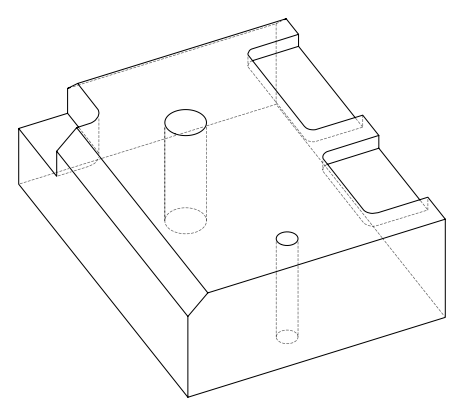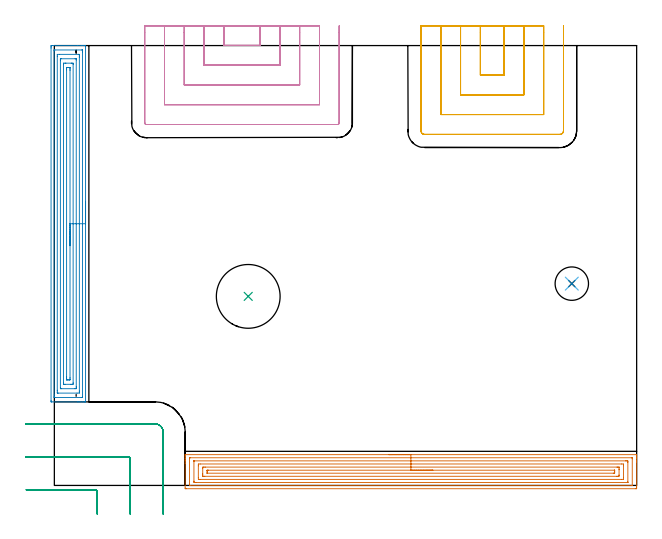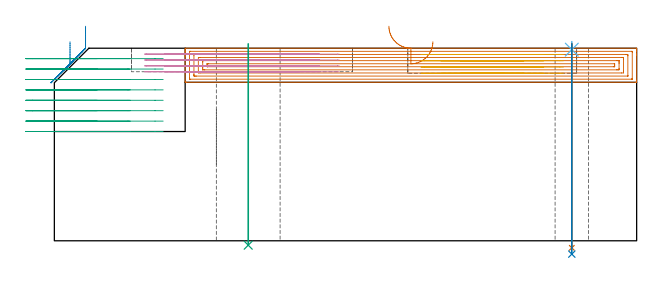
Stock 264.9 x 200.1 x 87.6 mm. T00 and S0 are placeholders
(PLAN: 9 operations, 6 tool changes, 36.8 min)
(1 AREA_MILL | FG_CHAMFER_SURFACE | UGT0205_001 | 10.12 min | 25552 mm3)
(2 AREA_MILL_1 | FG_CHAMFER_SURFACE_1 | UGT0205_001 | 8.05 min | 20881 mm3)
(3 MILL_CORNER_NOTCH_RECTANGULAR | CORNER_NOTCH_RECTANGULAR | UGT0201_094 | Follow Part, ap 5, ae 75% | 4.05 min | 82385 mm3)
(4 MILL_SLOT | SLOT_PARTIAL_RECTANGULAR | NXT0201_011 | Follow Part, ap 3, ae 75% | 7.87 min | 44854 mm3)
(5 MILL_SLOT_1 | SLOT_PARTIAL_RECTANGULAR_1 | NXT0201_011 | Follow Part, ap 3, ae 75% | 5.52 min | 40351 mm3)
(6 SPOT_DRILL | STEP1HOLE | NXT0321_9005460120000 | 0.03 min | 0 mm3)
(7 DRILL_THROUGH_HOLE_INTO_CENTER | STEP1HOLE | NXT0301_065 | 0.37 min | 6062 mm3)
(8 DRILL_TO_ENLARGE_THROUGH_HOLE | STEP1HOLE | UGT0301_282 | 0.38 min | 9816 mm3)
(9 INDEXABLE_INSERT_DRILL_THROUGH_HOLE_FROM_SOLID | STEP1HOLE_1 | NXT0302_029 | 0.37 min | 57827 mm3)
(TOOL UGT0205_001 | Chamfer Mill 20 x 3 x 45 deg. | D20 FL50 Z2)
(TOOL UGT0201_094 | End mill 20 mm | D20 FL38 Z4)
(TOOL NXT0201_011 | ENDMILL 12mm [2P460-1200-NA 1630] | D12 FL38 Z6)
(TOOL NXT0321_9005460120000 | NC Spot Drill, 142deg, 12mm, Carbide, Uncoated | D12 PA142 FL30 Z2)
(TOOL NXT0301_065 | Carbide Drill 9.4mm [860.1-0940-075A1-MM 2214] | D9.4 PA140 FL98 Z2)
(TOOL UGT0301_282 | Twist Drill 15.2 mm | D15.2 PA118 FL120 Z2)
(TOOL NXT0302_029 | Index. Insert Drill 29mm [880-D2900L32-05] | D29 PA176 FL145 Z2)
(OP 1 AREA_MILL)
G17 G21 G94 G90
T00 M6
G54
G17 G0 G90 X152.2 Y14. S1061 M3
G43 Z97.6 H0
G94 G1 X152.238 Z96.728 F250.
X152.352 Z95.863
X152.541 Z95.012
X152.803 Z94.18
X153.137 Z93.374
X153.54 Z92.6
X154.008 Z91.864
X154.54 Z91.172
X155.129 Z90.529
X155.772 Z89.939
X156.464 Z89.408
X157.2 Z88.94
X157.974 Z88.537
X158.78 Z88.203
X159.612 Z87.941
X160.463 Z87.752
X161.328 Z87.638
X162.2 Z87.6
X264.75
X264.89 Y13.997 Z87.588
X264.893 Y13.948 Z87.539
X264.9 Y13.591 Z87.191
Y13.098 Z86.697
Y12.499 Z86.094
Y11.306 Z84.903
Y10.713 Z84.307
Y-0.595 Z73.002
X264.899 Y-0.891 Z72.706
X264.896 Y-1.484 Z72.113
X264.893 Y-1.492 Z72.106
X264.304 Y-1.5 Z72.1
X60.096
X59.809 Y-1.497 Z72.102
X59.51 Y-1.492 Z72.106
X59.5 Y-1.188 Z72.409
Y10.117 Z83.712
Y10.713 Z84.307
Y11.306 Z84.903
Y11.606 Z85.202
Y12.199 Z85.795
Y12.499 Z86.094
Y13.079 Z86.678
Y13.592 Z87.191
X59.507 Y13.948 Z87.539
X59.51 Y13.997 Z87.588
X59.65 Y14. Z87.6
X162.2
Y12.586 Z86.186
X262.608 Y12.585 Z86.185
X262.781 Y12.582 Z86.182
X262.889 Y12.579 Z86.179
X262.893 Y12.552 Z86.152
X262.896 Y12.499 Z86.099
X262.9 Y12.12 Z85.72
Y0.001 Z73.601
X262.898 Y-0.046 Z73.554
X262.895 Y-0.069 Z73.531
X262.892 Y-0.076 Z73.524
X262.867 Y-0.079 Z73.521
X262.695 Y-0.084 Z73.516
X262.608 Y-0.086 Z73.514
X262.521
X61.792 Y-0.085 Z73.515
X61.618 Y-0.082 Z73.518
X61.511 Y-0.079 Z73.521
X61.507 Y-0.052 Z73.548
X61.504 Y0.001 Z73.601
X61.5 Y0.38 Z73.98
Y12.499 Z86.099
X61.502 Y12.546 Z86.146
X61.505 Y12.569 Z86.169
X61.508 Y12.576 Z86.176
X61.533 Y12.579 Z86.179
X61.705 Y12.584 Z86.184
X61.792 Y12.585 Z86.185
X61.879 Y12.586 Z86.186
X162.2
Y11.171 Z84.771
X259.846
X260.281 Y11.17 Z84.77
X260.737 Y11.166 Z84.766
X260.88 Y11.164 Z84.764
X260.892 Y10.876 Z84.476
X260.897 Y10.713 Z84.313
X260.899 Y10.551 Z84.151
Y1.624 Z75.224
X260.896 Y1.461 Z75.061
X260.89 Y1.354 Z74.954
X260.886 Y1.334 Z74.934
X260.879 Y1.332 Z74.932
X260.852 Y1.33 Z74.93
X260.737 Y1.329 Z74.929
X64.554
X64.119 Y1.33 Z74.93
X63.662 Y1.333 Z74.933
X63.52 Y1.335 Z74.935
X63.508 Y1.624 Z75.224
X63.503 Y1.787 Z75.387
X63.501 Y1.949 Z75.549
X63.5 Y10.875 Z84.475
X63.504 Y11.038 Z84.638
X63.51 Y11.146 Z84.746
X63.514 Y11.166 Z84.766
X63.521 Y11.167 Z84.767
X63.548 Y11.17 Z84.77
X63.662 Y11.171 Z84.771
X162.2
Y9.757 Z83.357
X258.126
X258.882 Y9.75 Z83.35
X258.9 Y8.982 Z82.582
Y3.572 Z77.172
X258.884 Y2.75 Z76.35
X258.062 Y2.743 Z76.343
X66.274
X65.518 Y2.75 Z76.35
X65.5 Y3.518 Z77.118
Y8.928 Z82.528
X65.516 Y9.75 Z83.35
X66.338 Y9.757 Z83.357
X162.2
Y8.343 Z81.943
X255.972
X256.279 Y8.342 Z81.942
X256.868 Y8.338 Z81.938
X256.882 Y8.337 Z81.937
X256.893 Y8.313 Z81.913
X256.897 Y8.035 Z81.635
X256.9 Y7.414 Z81.014
Y7.143 Z80.743
X256.898 Y4.737 Z78.337
X256.892 Y4.465 Z78.065
X256.884 Y4.164 Z77.764
X256.583 Y4.16 Z77.76
X256.279 Y4.158 Z77.758
X255.694 Y4.157 Z77.757
X68.428
X68.121 Y4.158 Z77.758
X67.532 Y4.161 Z77.761
X67.518 Y4.163 Z77.763
X67.507 Y4.187 Z77.787
X67.503 Y4.465 Z78.065
X67.5 Y5.086 Z78.686
Y5.357 Z78.957
X67.502 Y7.763 Z81.363
X67.508 Y8.035 Z81.635
X67.516 Y8.336 Z81.936
X67.817 Y8.34 Z81.94
X68.121 Y8.342 Z81.942
X68.706 Y8.343 Z81.943
X162.2
Y6.929 Z80.529
X254.709
X254.847 Y6.927 Z80.527
X254.88 Y6.925 Z80.525
X254.889 Y6.922 Z80.522
X254.893 Y6.914 Z80.514
X254.897 Y6.884 Z80.484
X254.899 Y6.738 Z80.338
X254.9 Y6.25 Z79.85
X254.899 Y5.845 Z79.445
X254.897 Y5.71 Z79.31
X254.891 Y5.602 Z79.202
X254.888 Y5.577 Z79.177
X254.875 Y5.575 Z79.175
X254.834 Y5.574 Z79.174
X254.495 Y5.571 Z79.171
X254.282
X69.691
X69.553 Y5.573 Z79.173
X69.52 Y5.575 Z79.175
X69.511 Y5.578 Z79.178
X69.507 Y5.586 Z79.186
X69.503 Y5.616 Z79.216
X69.5 Y5.762 Z79.362
Y6.25 Z79.85
Y6.655 Z80.255
X69.503 Y6.79 Z80.39
X69.509 Y6.897 Z80.497
X69.512 Y6.923 Z80.523
X69.525 Y6.924 Z80.524
X69.566 Y6.926 Z80.526
X69.905 Y6.928 Z80.528
X70.118 Y6.929 Z80.529
X162.2
X163.072 Z80.567
X163.936 Z80.681
X164.788 Z80.87
X165.62 Z81.132
X166.426 Z81.466
X167.2 Z81.869
X167.936 Z82.337
X168.628 Z82.868
X169.271 Z83.458
X169.86 Z84.101
X170.391 Z84.793
X170.86 Z85.529
X171.263 Z86.303
X171.597 Z87.109
X171.859 Z87.941
X172.048 Z88.792
X172.162 Z89.657
X172.2 Z90.529
G0 Z97.6
M5
M2
(OP 2 AREA_MILL_1)
G17 G21 G94 G90
T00 M6
G54
G17 G0 G90 X14.2 Y129.05 S1061 M3
G43 Z97.6 H0
G94 G1 Y129.012 Z96.728 F250.
Y128.898 Z95.863
Y128.709 Z95.012
Y128.447 Z94.18
Y128.113 Z93.374
Y127.71 Z92.6
Y127.242 Z91.864
Y126.71 Z91.172
Y126.121 Z90.529
Y125.478 Z89.939
Y124.786 Z89.408
Y124.05 Z88.94
Y123.276 Z88.537
Y122.47 Z88.203
Y121.638 Z87.941
Y120.786 Z87.752
Y119.922 Z87.638
Y119.05 Z87.6
Y38.175
X14.198 Y38.01 Z87.589
X14.048 Y38.003 Z87.44
X13.891 Y38. Z87.291
X13.618 Z87.018
X12.93 Z86.324
X11.708 Z85.105
X11.175 Z84.569
X10.564 Z83.96
X-1.107 Z72.29
X-1.376 Y38.003 Z72.021
X-1.492 Y38.01 Z71.906
X-1.499 Y38.128 Z71.899
X-1.5 Y38.622 Z71.9
Y198.985
X-1.499 Y199.478 Z71.901
X-1.496 Y199.874 Z71.902
X-1.493 Y200.09 Z71.905
X-1.107 Y200.1 Z72.29
X10.564 Z83.96
X12.585 Z85.981
X12.93 Z86.324
X13.618 Z87.018
X13.892 Z87.291
X14.048 Y200.097 Z87.44
X14.197 Y200.09 Z87.588
X14.2 Y199.925 Z87.6
Y119.05
X12.786 Z86.186
Y40.409
X12.784 Y40.036 Z86.184
X12.782 Y40.014 Z86.182
X12.78 Y40.011 Z86.18
X12.766 Y40.007 Z86.166
X12.695 Y40.002 Z86.095
X12.588 Y40.001 Z85.988
X12.454 Y40. Z85.854
X0.172 Z73.572
X-0.015 Y40.003 Z73.385
X-0.048 Y40.005 Z73.352
X-0.078 Y40.009 Z73.322
X-0.08 Y40.052 Z73.32
X-0.084 Y40.261 Z73.316
X-0.085 Y40.409 Z73.315
X-0.086 Y41.156 Z73.314
Y197.691
X-0.084 Y198.064 Z73.316
X-0.082 Y198.086 Z73.318
X-0.08 Y198.089 Z73.32
X-0.066 Y198.093 Z73.334
X0.005 Y198.098 Z73.405
X0.112 Y198.099 Z73.512
X0.246 Y198.1 Z73.646
X12.528 Z85.928
X12.715 Y198.097 Z86.115
X12.748 Y198.095 Z86.148
X12.778 Y198.091 Z86.178
X12.779 Y198.048 Z86.179
X12.784 Y197.839 Z86.184
X12.785 Y197.691 Z86.185
X12.786 Y196.944 Z86.186
Y119.05
X11.371 Z84.771
Y42.891
X11.364 Y42.197 Z84.764
X11.361 Y42.007 Z84.761
X10.298 Y42. Z83.698
X1.717 Y42.001 Z75.117
X1.525 Y42.005 Z74.925
X1.339 Y42.01 Z74.739
X1.333 Y42.197 Z74.733
X1.33 Y42.395 Z74.73
X1.329 Y43.09 Z74.729
X1.328 Y43.29 Z74.728
X1.329 Y195.209 Z74.729
X1.335 Y195.903 Z74.735
X1.339 Y196.093 Z74.739
X2.402 Y196.1 Z75.802
X10.983 Y196.099 Z84.383
X11.175 Y196.095 Z84.575
X11.361 Y196.09 Z84.761
X11.366 Y195.903 Z84.766
X11.37 Y195.705 Z84.77
X11.371 Y195.01 Z84.771
Y194.81
Y119.05
X9.957 Z83.357
Y44.878
X9.956 Y44.332 Z83.356
X9.953 Y44.149 Z83.353
X9.95 Y44.012 Z83.35
X9.405 Y44. Z82.805
X3.264 Z76.664
X2.85 Y44.007 Z76.25
X2.753 Y44.01 Z76.153
X2.748 Y44.074 Z76.148
X2.746 Y44.144 Z76.146
X2.743 Y44.53 Z76.143
Y193.222
X2.744 Y193.768 Z76.144
X2.747 Y193.951 Z76.147
X2.749 Y194.088 Z76.149
X3.295 Y194.1 Z76.695
X9.436 Z82.836
X9.85 Y194.092 Z83.25
X9.947 Y194.09 Z83.347
X9.951 Y194.026 Z83.351
X9.954 Y193.956 Z83.354
X9.957 Y193.57 Z83.357
Y119.05
X8.543 Z81.943
Y46.665
X8.536 Y46.219 Z81.936
X8.529 Y46.01 Z81.929
X8.315 Y46.003 Z81.715
X7.666 Y46. Z81.066
X7.441 Z80.841
X4.809 Y46.001 Z78.209
X4.29 Y46.007 Z77.69
X4.169 Y46.01 Z77.569
X4.164 Y46.218 Z77.564
X4.157 Y46.665 Z77.557
Y191.435
X4.164 Y191.882 Z77.564
X4.17 Y192.09 Z77.57
X4.385 Y192.097 Z77.785
X5.034 Y192.1 Z78.434
X5.259 Z78.659
X7.666 Z81.066
X7.891 Y192.099 Z81.291
X8.41 Y192.093 Z81.81
X8.531 Y192.09 Z81.931
X8.536 Y191.882 Z81.936
X8.543 Y191.435 Z81.943
Y119.05
X7.129 Z80.529
Y49.
X7.126 Y48.452 Z80.526
X7.122 Y48.112 Z80.522
X7.115 Y48.01 Z80.515
X7.01 Y48.006 Z80.41
X6.789 Y48.002 Z80.189
X6.355 Y48. Z79.755
X5.911 Y48.001 Z79.311
X5.763 Y48.003 Z79.163
X5.645 Y48.01 Z79.045
X5.578 Y48.016 Z78.978
X5.576 Y48.106 Z78.976
X5.573 Y48.452 Z78.973
X5.571 Y48.799 Z78.971
Y49.346
Y189.1
X5.574 Y189.648 Z78.974
X5.578 Y189.988 Z78.978
X5.585 Y190.09 Z78.985
X5.689 Y190.094 Z79.089
X5.911 Y190.098 Z79.311
X6.345 Y190.1 Z79.745
X6.789 Y190.099 Z80.189
X6.937 Y190.097 Z80.337
X7.054 Y190.09 Z80.454
X7.122 Y190.084 Z80.522
X7.124 Y189.994 Z80.524
X7.127 Y189.648 Z80.527
X7.129 Y189.301 Z80.529
Y188.754
Y119.05
Y118.178 Z80.567
Y117.314 Z80.681
Y116.462 Z80.87
Y115.63 Z81.132
Y114.824 Z81.466
Y114.05 Z81.869
Y113.314 Z82.337
Y112.622 Z82.868
Y111.979 Z83.458
Y111.39 Z84.101
Y110.858 Z84.793
Y110.39 Z85.529
Y109.987 Z86.303
Y109.653 Z87.109
Y109.391 Z87.941
Y109.202 Z88.792
Y109.088 Z89.657
Y109.05 Z90.529
G0 Z97.6
M5
M2
(OP 3 MILL_CORNER_NOTCH_RECTANGULAR)
G17 G21 G94 G90
T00 M6
G54
G17 G0 G90 X19.5 Y-13. S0 M3
G43 Z97.6 H0
Z82.862
G94 G1 Y-10. F250.
Y-2.996 F500.
G3 X18.504 Y-2. R1.
G1 X-9.798
X-12.798 F250.
G0 Z97.6
X34.5 Y-13.
Z82.862
G1 Y-10.
Y12.004 F500.
G3 X33.504 Y13. R1.
G1 X-10.
X-13. F250.
G0 Z97.6
X49.5 Y-13.
Z82.862
G1 Y-10.
Y24.3 F500.
G3 X45.8 Y28. R3.7
G1 X-10.
X-13. F250.
G0 Z97.6
X19.5 Y-13.
Z78.125
G1 Y-10.
Y-2.996 F500.
G3 X18.504 Y-2. R1.
G1 X-9.798
X-12.798 F250.
G0 Z97.6
X34.5 Y-13.
Z78.125
G1 Y-10.
Y12.004 F500.
G3 X33.504 Y13. R1.
G1 X-10.
X-13. F250.
G0 Z97.6
X49.5 Y-13.
Z78.125
G1 Y-10.
Y24.3 F500.
G3 X45.8 Y28. R3.7
G1 X-10.
X-13. F250.
G0 Z97.6
X19.5 Y-13.
Z73.387
G1 Y-10.
Y-2.996 F500.
G3 X18.504 Y-2. R1.
G1 X-9.798
X-12.798 F250.
G0 Z97.6
X34.5 Y-13.
Z73.387
G1 Y-10.
Y12.004 F500.
G3 X33.504 Y13. R1.
G1 X-10.
X-13. F250.
G0 Z97.6
X49.5 Y-13.
Z73.387
G1 Y-10.
Y24.3 F500.
G3 X45.8 Y28. R3.7
G1 X-10.
X-13. F250.
G0 Z97.6
X19.5 Y-13.
Z68.65
G1 Y-10.
Y-2.996 F500.
G3 X18.504 Y-2. R1.
G1 X-9.798
X-12.798 F250.
G0 Z97.6
X34.5 Y-13.
Z68.65
G1 Y-10.
Y12.004 F500.
G3 X33.504 Y13. R1.
G1 X-10.
X-13. F250.
G0 Z97.6
X49.5 Y-13.
Z68.65
G1 Y-10.
Y24.3 F500.
G3 X45.8 Y28. R3.7
G1 X-10.
X-13. F250.
G0 Z97.6
X19.5 Y-13.
Z63.912
G1 Y-10.
Y-2.996 F500.
G3 X18.504 Y-2. R1.
G1 X-9.798
X-12.798 F250.
G0 Z97.6
X34.5 Y-13.
Z63.912
G1 Y-10.
Y12.004 F500.
G3 X33.504 Y13. R1.
G1 X-10.
X-13. F250.
G0 Z97.6
X49.5 Y-13.
Z63.912
G1 Y-10.
Y24.3 F500.
G3 X45.8 Y28. R3.7
G1 X-10.
X-13. F250.
G0 Z97.6
X19.5 Y-13.
Z59.175
G1 Y-10.
Y-2.996 F500.
G3 X18.504 Y-2. R1.
G1 X-9.798
X-12.798 F250.
G0 Z97.6
X34.5 Y-13.
Z59.175
G1 Y-10.
Y12.004 F500.
G3 X33.504 Y13. R1.
G1 X-10.
X-13. F250.
G0 Z97.6
X49.5 Y-13.
Z59.175
G1 Y-10.
Y24.3 F500.
G3 X45.8 Y28. R3.7
G1 X-10.
X-13. F250.
G0 Z97.6
X19.5 Y-13.
Z54.437
G1 Y-10.
Y-2.996 F500.
G3 X18.504 Y-2. R1.
G1 X-9.798
X-12.798 F250.
G0 Z97.6
X34.5 Y-13.
Z54.437
G1 Y-10.
Y12.004 F500.
G3 X33.504 Y13. R1.
G1 X-10.
X-13. F250.
G0 Z97.6
X49.5 Y-13.
Z54.437
G1 Y-10.
Y24.3 F500.
G3 X45.8 Y28. R3.7
G1 X-10.
X-13. F250.
G0 Z97.6
X19.5 Y-13.
Z49.7
G1 Y-10.
Y-2.996 F500.
G3 X18.504 Y-2. R1.
G1 X-9.798
X-12.798 F250.
G0 Z97.6
X34.5 Y-13.
Z49.7
G1 Y-10.
Y12.004 F500.
G3 X33.504 Y13. R1.
G1 X-10.
X-13. F250.
G0 Z97.6
X49.5 Y-13.
Z49.7
G1 Y-10.
Y24.3 F500.
G3 X45.8 Y28. R3.7
G1 X-10.
X-13. F250.
G0 Z97.6
M5
M2
(OP 4 MILL_SLOT)
G17 G21 G94 G90
T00 M6
G54
G17 G0 G90 X77.1 Y209.1 S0 M3
G43 Z97.6 H1
Z84.925
G94 G1 Y206.1 F250.
Y200.2 F500.
X93.6
Y206.1
Y209.1 F250.
X68.1
Y206.1
Y191.2 F500.
X102.6
Y206.1
Y209.1 F250.
X59.1
Y206.1
Y182.2 F500.
X111.6
Y206.1
Y209.1 F250.
X50.1
Y206.1
Y173.2 F500.
X120.6
Y206.1
Y209.1 F250.
X41.1
Y206.1
Y165. F500.
G3 X41.9 Y164.2 R0.8
G1 X128.8
G3 X129.6 Y165. R0.8
G1 Y206.1
Y209.1 F250.
G0 X77.1 Z82.25
G1 Y206.1
Y200.2 F500.
X93.6
Y206.1
Y209.1 F250.
X68.1
Y206.1
Y191.2 F500.
X102.6
Y206.1
Y209.1 F250.
X59.1
Y206.1
Y182.2 F500.
X111.6
Y206.1
Y209.1 F250.
X50.1
Y206.1
Y173.2 F500.
X120.6
Y206.1
Y209.1 F250.
X41.1
Y206.1
Y165. F500.
G3 X41.9 Y164.2 R0.8
G1 X128.8
G3 X129.6 Y165. R0.8
G1 Y206.1
Y209.1 F250.
G0 X77.1 Z79.575
G1 Y206.1
Y200.2 F500.
X93.6
Y206.1
Y209.1 F250.
X68.1
Y206.1
Y191.2 F500.
X102.6
Y206.1
Y209.1 F250.
X59.1
Y206.1
Y182.2 F500.
X111.6
Y206.1
Y209.1 F250.
X50.1
Y206.1
Y173.2 F500.
X120.6
Y206.1
Y209.1 F250.
X41.1
Y206.1
Y165. F500.
G3 X41.9 Y164.2 R0.8
G1 X128.8
G3 X129.6 Y165. R0.8
G1 Y206.1
Y209.1 F250.
G0 X77.1 Z76.9
G1 Y206.1
Y200.2 F500.
X93.6
Y206.1
Y209.1 F250.
X68.1
Y206.1
Y191.2 F500.
X102.6
Y206.1
Y209.1 F250.
X59.1
Y206.1
Y182.2 F500.
X111.6
Y206.1
Y209.1 F250.
X50.1
Y206.1
Y173.2 F500.
X120.6
Y206.1
Y209.1 F250.
X41.1
Y206.1
Y165. F500.
G3 X41.9 Y164.2 R0.8
G1 X128.8
G3 X129.6 Y165. R0.8
G1 Y206.1
Y209.1 F250.
G0 Z97.6
M5
M2
(OP 5 MILL_SLOT_1)
G17 G21 G94 G90
T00 M6
G54
G17 G0 G90 X193.8 Y209.1 S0 M3
G43 Z97.6 H1
Z84.75
G94 G1 Y206.1 F250.
Y186.7 F500.
X204.6
Y206.1
Y209.1 F250.
X184.8
Y206.1
Y177.7 F500.
X213.6
Y206.1
Y209.1 F250.
X175.8
Y206.1
Y168.7 F500.
X222.6
Y206.1
Y209.1 F250.
X166.8
Y206.1
Y161.3 F500.
G3 X168.4 Y159.7 R1.6
G1 X230.
G3 X231.6 Y161.3 R1.6
G1 Y206.1
Y209.1 F250.
G0 X193.8 Z81.9
G1 Y206.1
Y186.7 F500.
X204.6
Y206.1
Y209.1 F250.
X184.8
Y206.1
Y177.7 F500.
X213.6
Y206.1
Y209.1 F250.
X175.8
Y206.1
Y168.7 F500.
X222.6
Y206.1
Y209.1 F250.
X166.8
Y206.1
Y161.3 F500.
G3 X168.4 Y159.7 R1.6
G1 X230.
G3 X231.6 Y161.3 R1.6
G1 Y206.1
Y209.1 F250.
G0 X193.8 Z79.05
G1 Y206.1
Y186.7 F500.
X204.6
Y206.1
Y209.1 F250.
X184.8
Y206.1
Y177.7 F500.
X213.6
Y206.1
Y209.1 F250.
X175.8
Y206.1
Y168.7 F500.
X222.6
Y206.1
Y209.1 F250.
X166.8
Y206.1
Y161.3 F500.
G3 X168.4 Y159.7 R1.6
G1 X230.
G3 X231.6 Y161.3 R1.6
G1 Y206.1
Y209.1 F250.
G0 X193.8 Z76.2
G1 Y206.1
Y186.7 F500.
X204.6
Y206.1
Y209.1 F250.
X184.8
Y206.1
Y177.7 F500.
X213.6
Y206.1
Y209.1 F250.
X175.8
Y206.1
Y168.7 F500.
X222.6
Y206.1
Y209.1 F250.
X166.8
Y206.1
Y161.3 F500.
G3 X168.4 Y159.7 R1.6
G1 X230.
G3 X231.6 Y161.3 R1.6
G1 Y206.1
Y209.1 F250.
G0 Z97.6
M5
M2
(OP 6 SPOT_DRILL)
G17 G21 G94 G90
T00 M6
G54
G17 G0 G90 X235.4 Y91.8 S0 M3
G43 Z97.6 H0
G94 G81 G98 Z86.946 F250. R90.6
G80
M5
M2
(OP 7 DRILL_THROUGH_HOLE_INTO_CENTER)
G17 G21 G94 G90
T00 M6
G54
G17 G0 G90 X235.4 Y91.8 S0 M3
G43 Z97.6 H1
G94 G73 G98 Z-3.211 F250. Q9.081 R89.6
G80
M5
M2
(OP 8 DRILL_TO_ENLARGE_THROUGH_HOLE)
G17 G21 G94 G90
T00 M6
G54
G17 G0 G90 X235.4 Y91.8 S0 M3
G43 Z97.6 H0
G94 G73 G98 Z-6.067 F250. Q13.381 R89.6
G80
M5
M2
(OP 9 INDEXABLE_INSERT_DRILL_THROUGH_HOLE_FROM_SOLID)
G17 G21 G94 G90
T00 M6
G54
G17 G0 G90 X88.2 Y86. S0 M3
G43 Z97.6 H1
G94 G81 G98 Z-2.006 F250. R89.6
G80
M5
M2
